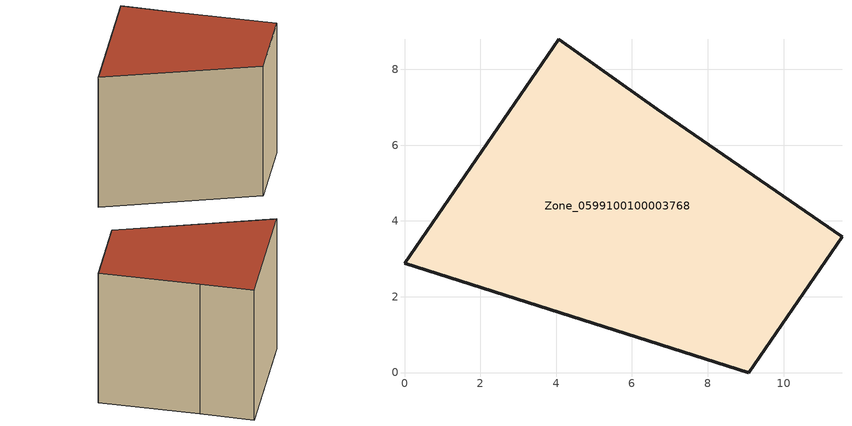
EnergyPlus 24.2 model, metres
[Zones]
Zone_0599100100003768
 floor ground (C_G): 11.54,3.58 9.09,0 0,2.88 4.07,8.79 6.67,6.94 z0
 wall outside (C_F): 6.67,6.94 4.07,8.79 0,2.88 9.09,0 11.54,3.58 6.67,6.94 z0:9.15
 roof outside (C_R): 9.09,0 11.54,3.58 6.67,6.94 4.07,8.79 0,2.88 z9.15
[BUILDING]
Pand.0599100100003768: North Axis=0; Terrain=City; Loads Convergence Tolerance Value=0.04; Temperature Convergence Tolerance Value=0.4; Solar Distribution=FullExterior; Maximum Number of Warmup Days=25; Minimum Number of Warmup Days=1
[Site:Location]
Rotterdam.The.Hague.AP_ZH_NLD Design_Conditions: Latitude=51.96; Longitude=4.45; Time Zone=1; Elevation=-4.5
[SITE:GROUNDTEMPERATURE:BUILDINGSURFACE]
18, 18, 18, 18, 18, 18, 18, 18, 18, 18, 18, 18
[MATERIAL] Thermal Absorptance=0.9; Solar Absorptance=0.7; Visible Absorptance=0.7
Name | Roughness | Thickness | Conductivity | Density | Specific Heat
G.TC.2015-2018 | MediumSmooth | 0.15 | 0.0428571 | 540 | 1210
F.TC.2015-2018 | Rough | 0.3 | 0.0666667 | 1920 | 840
R.TC.2015-2018 | MediumRough | 0.2 | 0.0333333 | 1500 | 1000
[CONSTRUCTION]
C_G: G.TC.2015-2018
C_F: F.TC.2015-2018
C_R: R.TC.2015-2018
[ZONE]
Zone_0599100100003768: Type=1; Multiplier=1; Ceiling Height=Autocalculate; Volume=Autocalculate; Floor Area=autocalculate; Part of Total Floor Area=Yes
[ZONEINFILTRATION:DESIGNFLOWRATE]
Infil_Zone_0599100100003768: Zone or ZoneList or Space or SpaceList=Zone_0599100100003768; Schedule=AlwaysOn; Design Flow Rate Calculation Method=Flow/Area; Flow Rate per Floor Area=0.0015; Constant Term Coefficient=1; Temperature Term Coefficient=0; Velocity Term Coefficient=0; Velocity Squared Term Coefficient=0
[HVACTEMPLATE:ZONE:IDEALLOADSAIRSYSTEM]
Zone_0599100100003768: Maximum Heating Supply Air Temperature=50; Minimum Cooling Supply Air Temperature=13; Maximum Heating Supply Air Humidity Ratio=0.0156; Minimum Cooling Supply Air Humidity Ratio=0.0077; Heating Limit=NoLimit; Cooling Limit=NoLimit; Dehumidification Control Type=ConstantSensibleHeatRatio; Cooling Sensible Heat Ratio=0.7; Dehumidification Setpoint=60; Humidification Control Type=None; Humidification Setpoint=30; Outdoor Air Method=None; Outdoor Air Flow Rate per Person=0.00944; Outdoor Air Flow Rate per Zone Floor Area=0; Outdoor Air Flow Rate per Zone=0; Demand Controlled Ventilation Type=None; Outdoor Air Economizer Type=NoEconomizer; Heat Recovery Type=None; Sensible Heat Recovery Effectiveness=0.7; Latent Heat Recovery Effectiveness=0.65
[ZONECONTROL:THERMOSTAT]
ThermostatControl_Zone_0599100100003768: Zone or ZoneList=Zone_0599100100003768; Control Type Schedule=DualSetpointControlType; Control 1=Thermostat_Zone_0599100100003768; Temperature Difference Between Cutout And Setpoint=0
[THERMOSTATSETPOINT:DUALSETPOINT]
Thermostat_Zone_0599100100003768: Heating Setpoint Temperature Schedule=HeatingSetpoint_Zone_0599100100003768; Cooling Setpoint Temperature Schedule=CoolingSetpoint_Zone_0599100100003768
[SCHEDULE:COMPACT]
HeatingSetpoint_Zone_0599100100003768: Through: 12/31, For: AllDays, Until: 24:00, 21
CoolingSetpoint_Zone_0599100100003768: Through: 12/31, For: AllDays, Until: 24:00, 24
DualSetpointControlType: Through: 12/31, For: AllDays, Until: 24:00, 4
AlwaysOn: Through: 12/31, For: AllDays, Until: 24:00, 1
